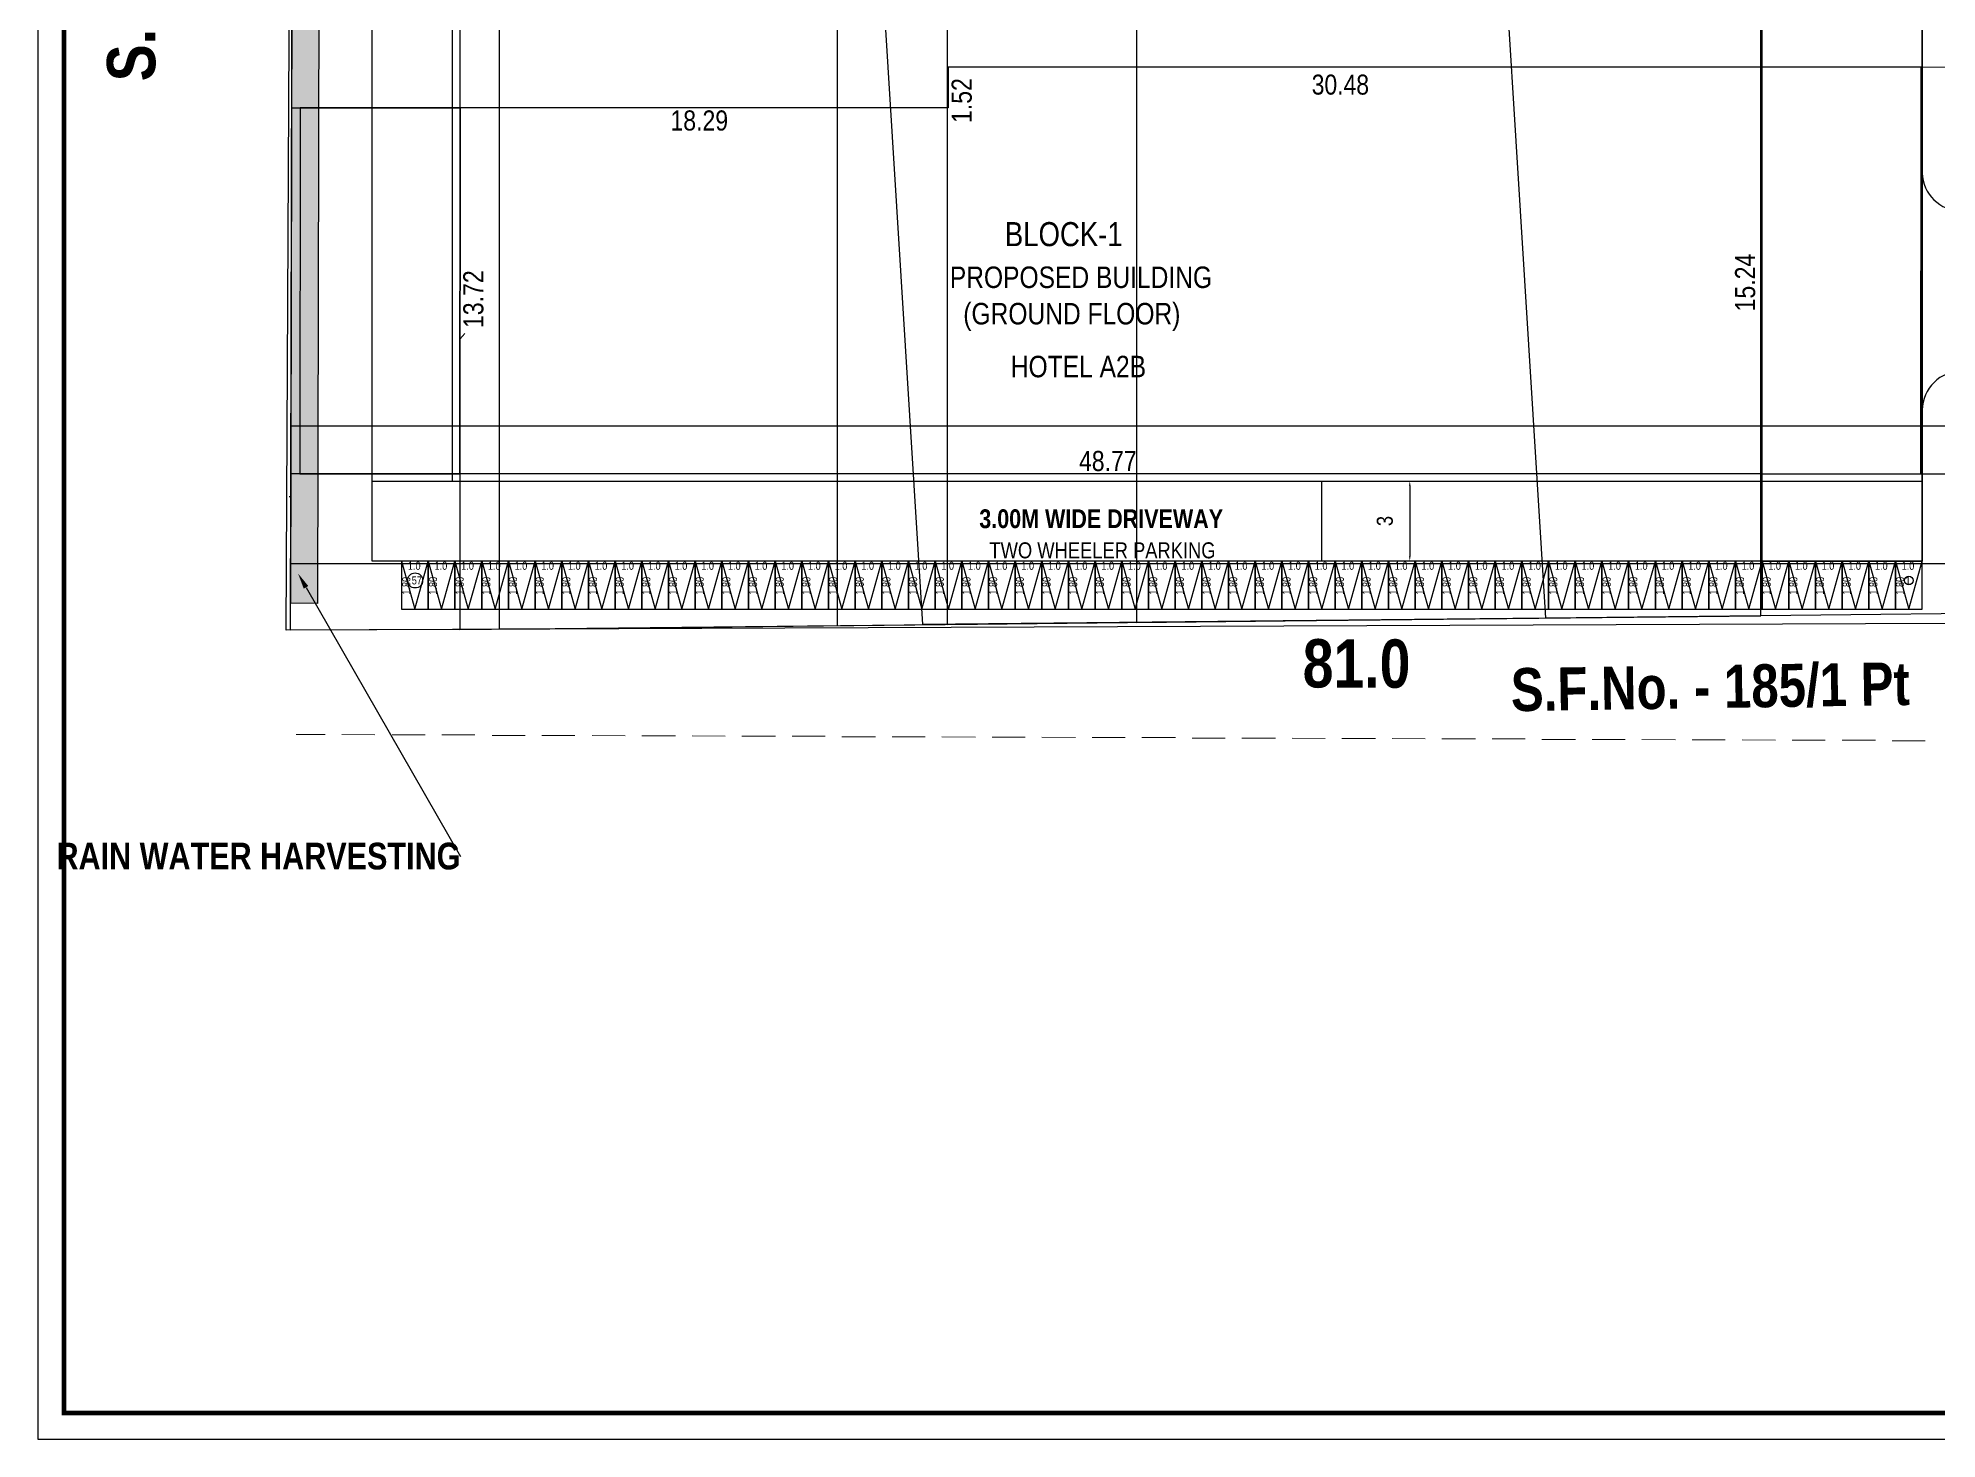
# Model space of a CAD drawing. Header units: metres. Extents: x 3750 to 6203, y 1588 to 3614.
# Drawn here: x 4000.7 to 4071.9, y 1594.1 to 1646.6 of the extents above; entities that cross this region are included whole.
import ezdxf
from ezdxf import colors
from ezdxf.entities.mleader import LeaderData, LeaderLine
from ezdxf.math import Vec2, Vec3

# ---------------------------------------------------------------- set-up
doc = ezdxf.new("R2010")
doc.units = ezdxf.units.M
for name, color, linetype in [('AS_AT_SITE', 6, 'Continuous'), ('BLK_1_COVERED_AREA', 140, 'Continuous'), ('BLK_1_FLR_0_BLT_UP_AREA', 1, 'Continuous'), ('BLK_1_FLR_0_WASH', 30, 'Continuous'), ('BLK_1_LVL_0_BLDG_FOOT_PRINT', 1, 'Continuous'), ('DISTANCE_BLK', 238, 'Continuous'), ('DRIVE_WAY', 255, 'Continuous'), ('PLOT_BOUNDARY', 70, 'Continuous'), ('RWH', 4, 'Continuous'), ('SUPER_IMPOSED', 5, 'Continuous'), ('TWO_WHEELER_DRIVE_WAY', 6, 'Continuous'), ('TWO_WHEELER_DRIVEWAY_WAY', 6, 'Continuous'), ('TWO_WHEELER_PARKING', 2, 'Continuous')]:
    doc.layers.add(name, color=color, linetype=linetype)
for name, color, linetype, plot in [('BLK_1_INTERNAL_VEHICULAR_ACCESS', 161, 'Continuous', False), ('BLK_1_LVL_0_FRONT_SETBACK', 2, 'Continuous', False), ('BLK_1_LVL_0_REAR_SETBACK', 11, 'Continuous', False), ('BLK_1_LVL_0_SIDE_SETBACK1', 171, 'Continuous', False), ('BLK_1_LVL_0_SIDE_SETBACK2', 102, 'Continuous', False), ('BLK_2_LVL_0_SIDE_SETBACK2', 102, 'Continuous', False), ('BLK_3_LVL_0_SIDE_SETBACK2', 102, 'Continuous', False), ('BLK_4_LVL_0_SIDE_SETBACK2', 102, 'Continuous', False), ('BLK_5_LVL_0_SIDE_SETBACK2', 102, 'Continuous', False), ('BLK_7_LVL_0_REAR_SETBACK', 11, 'Continuous', False)]:
    doc.layers.add(name, color=color, linetype=linetype, plot=plot)
doc.styles.get("Standard").update_dxf_attribs({"font": 'swissc.ttf'})
doc.styles.add('style2', font='swisscb.ttf')
doc.styles.add('style2a', font='swissc.ttf')
doc.dimstyles.new('ISO-25', dxfattribs={"dimtxt": 0.6, "dimasz": 0.18, "dimexe": 1.25, "dimexo": 0.625, "dimtad": 1, "dimdsep": 46, "dimtxsty": 'Standard', "dimcen": 0.18, "dimse1": 1, "dimse2": 1, "dimadec": 0, "dimazin": 0, "dimtfac": 1, "dimtmove": 0, "dimatfit": 3, "dimfxl": 0, "dimarcsym": 0})

# ---------------------------------------------------------------- blocks, each defined once
blk = doc.blocks.new('*D560')
at = {"layer": 'Defpoints', "color": 0, "ltscale": 0.01}
for p in [(4052.04, 1630.033), (4052.103, 1627.033), (4052.103, 1627.033)]:
    blk.add_point(p, dxfattribs=at)
at = {"layer": 'TWO_WHEELER_DRIVE_WAY', "color": 0, "lineweight": -2, "ltscale": 0.01}
blk.add_line((4052.103, 1629.853), (4052.103, 1627.213), dxfattribs=at)
at = {"layer": 'TWO_WHEELER_DRIVE_WAY', "color": 0, "ltscale": 0.01}
for points in [[(4052.073, 1629.853), (4052.133, 1629.853), (4052.103, 1630.033)], [(4052.073, 1627.213), (4052.133, 1627.213), (4052.103, 1627.033)]]:
    blk.add_solid(points, dxfattribs=at)
at = {"layer": 'TWO_WHEELER_DRIVE_WAY', "color": 0, "ltscale": 0.01, "insert": (4051.17, 1628.533), "char_height": 0.6, "attachment_point": 5, "rotation": 90}
blk.add_mtext('3', dxfattribs=at)

msp = doc.modelspace()

# ---------------------------------------------------------------- hatches: boundary and pattern name
at = {"layer": 'BLK_1_FLR_0_WASH', "ltscale": 0.01}
h = msp.add_hatch(dxfattribs=at)
h.set_pattern_fill('GRAVEL', color=251, scale=0.1)
h.paths.add_polyline_path([(4010.2809, 1682.6376), (4011.2805, 1682.6376), (4011.1492, 1625.4479), (4010.1492, 1625.4502)])

# ---------------------------------------------------------------- linework, layer by layer
at = {"lineweight": 25}
msp.add_lwpolyline([(4000.6749, 1594.1321), (4183.3349, 1594.1321), (4183.3349, 1709.6871), (4000.6749, 1709.6871)], close=True, dxfattribs=at)
at = {"lineweight": 25, "const_width": 0.1755}
msp.add_lwpolyline([(4001.65, 1595.1072), (4182.3598, 1595.1072), (4182.3598, 1708.712), (4001.65, 1708.712)], close=True, dxfattribs=at)
at = {"color": 255, "ltscale": 0.01}
msp.add_lwpolyline([(4105.4699, 1674.7525), (4107.2071, 1680.7525), (4065.3053, 1680.7525), (4065.3053, 1627.0326), (4071.308, 1627.0326), (4071.308, 1674.7525)], close=True, dxfattribs=at)
at = {"ltscale": 0.01}
msp.add_lwpolyline([(4071.308, 1630.0326), (4071.308, 1627.0326), (4013.2054, 1627.0326), (4013.2054, 1678.2515), (4065.3053, 1678.2515), (4065.3053, 1675.2515), (4016.2054, 1675.2515), (4016.2054, 1630.0326)], close=True, dxfattribs=at)
at = {"lineweight": 18}
msp.add_lwpolyline([(4065.2765, 1645.5417), (4034.7965, 1645.5327), (4034.7965, 1644.0197), (4016.5058, 1644.0197), (4016.49, 1630.2997), (4065.2586, 1630.3017)], close=True, dxfattribs=at)
for points in [[(4038.6295, 1645.5327), (4038.6295, 1645.5327)], [(4027.6853, 1644.0197), (4027.9039, 1644.0197)], [(4071.3082, 1635.648), (4071.3082, 1627.0627)], [(4016.5033, 1630.7727), (4016.5033, 1630.7727)], [(4011.4431, 1620.5346), (4010.3503, 1620.5346)], [(4013.3091, 1620.5178), (4012.0651, 1620.5346)], [(4015.192, 1620.5178), (4013.9479, 1620.5178)], [(4017.058, 1620.5178), (4015.814, 1620.5178)], [(4018.9409, 1620.501), (4017.6969, 1620.501)], [(4020.807, 1620.501), (4019.5629, 1620.501)], [(4022.6898, 1620.4842), (4021.4458, 1620.501)], [(4024.5727, 1620.4842), (4023.3119, 1620.4842)], [(4026.4388, 1620.4674), (4025.1947, 1620.4842)], [(4028.3216, 1620.4674), (4027.0608, 1620.4674)], [(4030.1877, 1620.4674), (4028.9436, 1620.4674)], [(4032.0705, 1620.4506), (4030.8097, 1620.4506)], [(4033.9366, 1620.4506), (4032.6926, 1620.4506)], [(4035.8195, 1620.4337), (4034.5586, 1620.4506)], [(4037.6855, 1620.4337), (4036.4415, 1620.4337)], [(4039.5684, 1620.4169), (4038.3075, 1620.4337)], [(4041.4345, 1620.4169), (4040.1904, 1620.4169)], [(4043.3173, 1620.4169), (4042.0565, 1620.4169)], [(4045.1834, 1620.4001), (4043.9393, 1620.4001)], [(4047.0662, 1620.4001), (4045.8054, 1620.4001)], [(4048.9323, 1620.3833), (4047.6883, 1620.4001)], [(4050.8152, 1620.3833), (4049.5543, 1620.3833)], [(4052.6812, 1620.3665), (4051.4372, 1620.3833)], [(4054.5641, 1620.3665), (4053.3032, 1620.3665)], [(4056.4301, 1620.3665), (4055.1861, 1620.3665)], [(4058.313, 1620.3497), (4057.0522, 1620.3497)], [(4060.1791, 1620.3497), (4058.935, 1620.3497)], [(4062.0619, 1620.3329), (4060.8011, 1620.3497)], [(4063.928, 1620.3329), (4062.684, 1620.3329)], [(4065.8109, 1620.3161), (4064.5668, 1620.3329)], [(4067.6769, 1620.3161), (4066.4329, 1620.3161)], [(4069.5598, 1620.3161), (4068.3157, 1620.3161)], [(4071.4258, 1620.2993), (4070.1818, 1620.2993)]]:
    msp.add_lwpolyline(points, dxfattribs=at)
at = {"color": 252, "lineweight": 18}
for points in [[(4016.5058, 1644.0029), (4016.5058, 1644.0197)], [(4065.2586, 1638.8082), (4065.2586, 1638.825)], [(4065.2586, 1637.3793), (4065.2586, 1637.3793)], [(4016.5058, 1635.3619), (4016.6739, 1635.5636)]]:
    msp.add_lwpolyline(points, dxfattribs=at)
at = {"color": 255}
msp.add_lwpolyline([(4087.1331, 1632.3137), (4081.4795, 1634.0865, 0.0761096), (4081.0307, 1634.1552), (4072.8039, 1634.1552, 0.4083147), (4071.308, 1632.6892), (4071.308, 1641.5816, 0.4053053), (4072.7786, 1640.1552), (4082.1847, 1640.1534), (4089.6829, 1637.8022), (4094.0569, 1635.3328), (4092.3423, 1629.4107), (4087.4218, 1632.1886, 0.0525756)], format="xyb", close=True, dxfattribs=at)
for points in [[(4010.1576, 1629.4442), (4010.0955, 1629.4435)], [(4014.3085, 1627.0326), (4014.8085, 1625.2326), (4015.3085, 1627.0326)], [(4015.3085, 1627.0326), (4015.8085, 1625.2326), (4016.3085, 1627.0326)], [(4016.3085, 1627.0326), (4016.8085, 1625.2326), (4017.3085, 1627.0326)], [(4017.3085, 1627.0326), (4017.8085, 1625.2326), (4018.3085, 1627.0326)], [(4018.3085, 1627.0326), (4018.8085, 1625.2326), (4019.3085, 1627.0326)], [(4019.3085, 1627.0326), (4019.8085, 1625.2326), (4020.3085, 1627.0326)], [(4020.3085, 1627.0326), (4020.8085, 1625.2326), (4021.3085, 1627.0326)], [(4021.3085, 1627.0326), (4021.8085, 1625.2326), (4022.3085, 1627.0326)], [(4022.3085, 1627.0326), (4022.8085, 1625.2326), (4023.3085, 1627.0326)], [(4023.3085, 1627.0326), (4023.8085, 1625.2326), (4024.3085, 1627.0326)], [(4024.3085, 1627.0326), (4024.8085, 1625.2326), (4025.3085, 1627.0326)], [(4025.3085, 1627.0326), (4025.8085, 1625.2326), (4026.3085, 1627.0326)], [(4026.3085, 1627.0326), (4026.8085, 1625.2326), (4027.3085, 1627.0326)], [(4027.3085, 1627.0326), (4027.8085, 1625.2326), (4028.3085, 1627.0326)], [(4028.3085, 1627.0326), (4028.8085, 1625.2326), (4029.3085, 1627.0326)], [(4029.3085, 1627.0326), (4029.8085, 1625.2326), (4030.3085, 1627.0326)], [(4030.3085, 1627.0326), (4030.8085, 1625.2326), (4031.3085, 1627.0326)], [(4031.3085, 1627.0326), (4031.8085, 1625.2326), (4032.3085, 1627.0326)], [(4032.3085, 1627.0326), (4032.8085, 1625.2326), (4033.3085, 1627.0326)], [(4033.3085, 1627.0326), (4033.8085, 1625.2326), (4034.3085, 1627.0326)], [(4034.3085, 1627.0326), (4034.8085, 1625.2326), (4035.3085, 1627.0326)], [(4035.3085, 1627.0326), (4035.8085, 1625.2326), (4036.3085, 1627.0326)], [(4036.3085, 1627.0326), (4036.8085, 1625.2326), (4037.3085, 1627.0326)], [(4037.3085, 1627.0326), (4037.8085, 1625.2326), (4038.3085, 1627.0326)], [(4038.3085, 1627.0326), (4038.8085, 1625.2326), (4039.3085, 1627.0326)], [(4039.3085, 1627.0326), (4039.8085, 1625.2326), (4040.3085, 1627.0326)], [(4040.3085, 1627.0326), (4040.8085, 1625.2326), (4041.3085, 1627.0326)], [(4041.3085, 1627.0326), (4041.8085, 1625.2326), (4042.3085, 1627.0326)], [(4042.3085, 1627.0326), (4042.8085, 1625.2326), (4043.3085, 1627.0326)], [(4043.3085, 1627.0326), (4043.8085, 1625.2326), (4044.3085, 1627.0326)], [(4044.3085, 1627.0326), (4044.8085, 1625.2326), (4045.3085, 1627.0326)], [(4045.3085, 1627.0326), (4045.8085, 1625.2326), (4046.3085, 1627.0326)], [(4046.3085, 1627.0326), (4046.8085, 1625.2326), (4047.3085, 1627.0326)], [(4047.3085, 1627.0326), (4047.8085, 1625.2326), (4048.3085, 1627.0326)], [(4048.3085, 1627.0326), (4048.8085, 1625.2326), (4049.3085, 1627.0326)], [(4049.3085, 1627.0326), (4049.8085, 1625.2326), (4050.3085, 1627.0326)], [(4050.3085, 1627.0326), (4050.8085, 1625.2326), (4051.3085, 1627.0326)], [(4051.3085, 1627.0326), (4051.8085, 1625.2326), (4052.3085, 1627.0326)], [(4052.3085, 1627.0326), (4052.8085, 1625.2326), (4053.3085, 1627.0326)], [(4053.3085, 1627.0326), (4053.8085, 1625.2326), (4054.3085, 1627.0326)], [(4054.3085, 1627.0326), (4054.8085, 1625.2326), (4055.3085, 1627.0326)], [(4055.3085, 1627.0326), (4055.8085, 1625.2326), (4056.3085, 1627.0326)], [(4056.3085, 1627.0326), (4056.8085, 1625.2326), (4057.3085, 1627.0326)], [(4057.3085, 1627.0326), (4057.8085, 1625.2326), (4058.3085, 1627.0326)], [(4058.3085, 1627.0326), (4058.8085, 1625.2326), (4059.3085, 1627.0326)], [(4059.3085, 1627.0326), (4059.8085, 1625.2326), (4060.3085, 1627.0326)], [(4060.3085, 1627.0326), (4060.8085, 1625.2326), (4061.3085, 1627.0326)], [(4061.3085, 1627.0326), (4061.8085, 1625.2326), (4062.3085, 1627.0326)], [(4062.3085, 1627.0326), (4062.8085, 1625.2326), (4063.3085, 1627.0326)], [(4063.3085, 1627.0326), (4063.8085, 1625.2326), (4064.3085, 1627.0326)], [(4064.3085, 1627.0326), (4064.8085, 1625.2326), (4065.3085, 1627.0326)], [(4065.3085, 1627.0326), (4065.8085, 1625.2326), (4066.3085, 1627.0326)], [(4066.3085, 1627.0326), (4066.8085, 1625.2326), (4067.3085, 1627.0326)], [(4067.3085, 1627.0326), (4067.8085, 1625.2326), (4068.3085, 1627.0326)], [(4068.3085, 1627.0326), (4068.8085, 1625.2326), (4069.3085, 1627.0326)], [(4069.3085, 1627.0326), (4069.8085, 1625.2326), (4070.3085, 1627.0326)], [(4070.3085, 1627.0326), (4070.8085, 1625.2326), (4071.3085, 1627.0326)], [(4010.1507, 1626.444), (4010.1258, 1626.4437)]]:
    msp.add_lwpolyline(points)
for centre, radius in [((4014.8149, 1626.3063), 0.2811), ((4070.8149, 1626.3063), 0.1617)]:
    msp.add_circle(centre, radius)
at = {"layer": 'AS_AT_SITE', "color": 6, "linetype": 'Continuous'}
msp.add_lwpolyline([(4010.2831, 1683.577), (4109.8306, 1689.8123), (4091.0002, 1624.7738), (4009.9761, 1624.4431), (4010.2831, 1683.577)], dxfattribs=at)
at = {"layer": 'BLK_1_COVERED_AREA', "lineweight": 18}
msp.add_lwpolyline([(4065.2765, 1645.5417), (4034.7965, 1645.5327), (4034.7965, 1644.0197), (4016.5058, 1644.0197), (4016.49, 1630.2997), (4065.2586, 1630.3017)], close=True, dxfattribs=at)
at = {"layer": 'BLK_1_FLR_0_BLT_UP_AREA', "color": 14, "lineweight": 18}
msp.add_lwpolyline([(4065.2765, 1645.5417), (4034.7965, 1645.5327), (4034.7965, 1644.0197), (4016.5058, 1644.0197), (4016.49, 1630.2997), (4065.2586, 1630.3017)], close=True, dxfattribs=at)
at = {"layer": 'BLK_1_INTERNAL_VEHICULAR_ACCESS'}
for points in [[(4065.2765, 1645.5417), (4065.2586, 1630.3017), (4071.2586, 1630.3017), (4071.2765, 1645.54)], [(4010.5058, 1644.0197), (4010.49, 1630.2997), (4016.49, 1630.2997), (4016.5058, 1644.0197)]]:
    msp.add_lwpolyline(points, close=True, dxfattribs=at)
at = {"layer": 'BLK_1_LVL_0_BLDG_FOOT_PRINT', "lineweight": 18}
msp.add_lwpolyline([(4065.2765, 1645.5417), (4034.7965, 1645.5327), (4034.7965, 1644.0197), (4016.5058, 1644.0197), (4016.49, 1630.2997), (4065.2586, 1630.3017)], close=True, dxfattribs=at)
at = {"layer": 'BLK_1_LVL_0_FRONT_SETBACK'}
msp.add_lwpolyline([(4065.2586, 1630.3017), (4092.6007, 1630.3017), (4097.01, 1645.5327), (4065.2765, 1645.5417)], close=True, dxfattribs=at)
at = {"layer": 'BLK_1_LVL_0_REAR_SETBACK'}
msp.add_lwpolyline([(4016.5058, 1644.0197), (4016.49, 1630.2997), (4010.16, 1630.2997), (4010.192, 1644.0197)], close=True, dxfattribs=at)
at = {"layer": 'BLK_1_LVL_0_SIDE_SETBACK1'}
msp.add_lwpolyline([(4065.2765, 1645.5417), (4034.7965, 1645.5397), (4034.7965, 1644.0197), (4016.5058, 1644.0197), (4016.5058, 1683.9668), (4065.2561, 1687.0203)], close=True, dxfattribs=at)
at = {"layer": 'BLK_1_LVL_0_SIDE_SETBACK2'}
msp.add_lwpolyline([(4016.49, 1630.2997), (4016.49, 1624.4697), (4065.2586, 1624.9801), (4065.2586, 1630.3017)], close=True, dxfattribs=at)
at = {"layer": 'BLK_2_LVL_0_SIDE_SETBACK2'}
msp.add_lwpolyline([(4034.7772, 1648.5327), (4065.2561, 1648.5327), (4065.2561, 1624.9801), (4057.1931, 1624.8919), (4034.7772, 1624.6467)], close=True, dxfattribs=at)
at = {"layer": 'BLK_3_LVL_0_SIDE_SETBACK2'}
msp.add_lwpolyline([(4041.8715, 1664.5262), (4065.2561, 1664.5262), (4065.2561, 1624.9801), (4041.8715, 1624.7243)], close=True, dxfattribs=at)
at = {"layer": 'BLK_4_LVL_0_SIDE_SETBACK2'}
msp.add_lwpolyline([(4017.9827, 1648.0197), (4030.6416, 1648.0197), (4030.6416, 1624.6178), (4030.6418, 1624.6014), (4023.9344, 1624.528), (4019.8316, 1624.4832), (4017.9827, 1624.4758)], close=True, dxfattribs=at)
at = {"layer": 'BLK_5_LVL_0_SIDE_SETBACK2'}
msp.add_lwpolyline([(4030.4398, 1679.4919), (4053.7067, 1680.9377), (4057.1931, 1624.8919), (4033.8503, 1624.6514)], close=True, dxfattribs=at)
at = {"layer": 'BLK_7_LVL_0_REAR_SETBACK'}
msp.add_lwpolyline([(4072.6827, 1632.106), (4072.6827, 1626.9281), (4010.1526, 1626.9281), (4010.1645, 1632.106)], close=True, dxfattribs=at)
at = {"layer": 'DISTANCE_BLK', "lineweight": 18}
msp.add_lwpolyline([(4065.2765, 1645.5417), (4034.7965, 1645.5327), (4034.7965, 1644.0197), (4016.5058, 1644.0197), (4016.49, 1630.2997), (4065.2586, 1630.3017)], close=True, dxfattribs=at)
at = {"layer": 'DRIVE_WAY'}
msp.add_line((4071.308, 1627.0326), (4068.3053, 1627.0326), dxfattribs=at)
at = {"layer": 'DRIVE_WAY', "ltscale": 0.01}
msp.add_lwpolyline([(4071.308, 1627.0326), (4065.3053, 1627.0326), (4065.3053, 1680.7525), (4071.308, 1680.7525)], close=True, dxfattribs=at)
at = {"layer": 'PLOT_BOUNDARY'}
msp.add_lwpolyline([(4010.1469, 1624.4438), (4010.2827, 1683.577), (4060.0564, 1686.6947), (4109.8302, 1689.8123), (4091.1415, 1625.2633), (4050.6439, 1624.8203), (4050.6439, 1624.8203), (4019.8579, 1624.4834)], close=True, dxfattribs=at)
at = {"layer": 'RWH'}
msp.add_lwpolyline([(4010.2809, 1682.6376), (4011.2805, 1682.6376), (4011.1492, 1625.4479), (4010.1492, 1625.4502)], close=True, dxfattribs=at)
at = {"layer": 'SUPER_IMPOSED'}
msp.add_lwpolyline([(4010.1469, 1624.4438), (4010.2831, 1683.577), (4060.0568, 1686.6947), (4109.8306, 1689.8123), (4091.1419, 1625.2633), (4050.6443, 1624.8203), (4050.6443, 1624.8203), (4019.8583, 1624.4835)], close=True, dxfattribs=at)
at = {"layer": 'TWO_WHEELER_DRIVE_WAY', "ltscale": 0.01}
msp.add_lwpolyline([(4013.2054, 1630.0326), (4071.308, 1630.0326), (4071.308, 1627.0326), (4013.2054, 1627.0326)], close=True, dxfattribs=at)
at = {"layer": 'TWO_WHEELER_DRIVEWAY_WAY', "ltscale": 0.01}
msp.add_lwpolyline([(4065.3053, 1630.0326), (4065.3053, 1627.0326), (4013.2054, 1627.0326), (4013.2054, 1678.2515), (4065.3053, 1678.2515), (4065.3053, 1675.2515), (4016.2054, 1675.2515), (4016.2054, 1630.0326)], close=True, dxfattribs=at)
msp.add_lwpolyline([(4048.8085, 1627.0326), (4048.8085, 1630.0326)], dxfattribs=at)
at = {"layer": 'TWO_WHEELER_PARKING'}
for points in [[(4014.3085, 1627.0326), (4014.3085, 1625.2326), (4015.3085, 1625.2326), (4015.3085, 1627.0326)], [(4015.3085, 1627.0326), (4015.3085, 1625.2326), (4016.3085, 1625.2326), (4016.3085, 1627.0326)], [(4016.3085, 1627.0326), (4016.3085, 1625.2326), (4017.3085, 1625.2326), (4017.3085, 1627.0326)], [(4017.3085, 1627.0326), (4017.3085, 1625.2326), (4018.3085, 1625.2326), (4018.3085, 1627.0326)], [(4018.3085, 1627.0326), (4018.3085, 1625.2326), (4019.3085, 1625.2326), (4019.3085, 1627.0326)], [(4019.3085, 1627.0326), (4019.3085, 1625.2326), (4020.3085, 1625.2326), (4020.3085, 1627.0326)], [(4020.3085, 1627.0326), (4020.3085, 1625.2326), (4021.3085, 1625.2326), (4021.3085, 1627.0326)], [(4021.3085, 1627.0326), (4021.3085, 1625.2326), (4022.3085, 1625.2326), (4022.3085, 1627.0326)], [(4022.3085, 1627.0326), (4022.3085, 1625.2326), (4023.3085, 1625.2326), (4023.3085, 1627.0326)], [(4023.3085, 1627.0326), (4023.3085, 1625.2326), (4024.3085, 1625.2326), (4024.3085, 1627.0326)], [(4024.3085, 1627.0326), (4024.3085, 1625.2326), (4025.3085, 1625.2326), (4025.3085, 1627.0326)], [(4025.3085, 1627.0326), (4025.3085, 1625.2326), (4026.3085, 1625.2326), (4026.3085, 1627.0326)], [(4026.3085, 1627.0326), (4026.3085, 1625.2326), (4027.3085, 1625.2326), (4027.3085, 1627.0326)], [(4027.3085, 1627.0326), (4027.3085, 1625.2326), (4028.3085, 1625.2326), (4028.3085, 1627.0326)], [(4028.3085, 1627.0326), (4028.3085, 1625.2326), (4029.3085, 1625.2326), (4029.3085, 1627.0326)], [(4029.3085, 1627.0326), (4029.3085, 1625.2326), (4030.3085, 1625.2326), (4030.3085, 1627.0326)], [(4030.3085, 1627.0326), (4030.3085, 1625.2326), (4031.3085, 1625.2326), (4031.3085, 1627.0326)], [(4031.3085, 1627.0326), (4031.3085, 1625.2326), (4032.3085, 1625.2326), (4032.3085, 1627.0326)], [(4032.3085, 1627.0326), (4032.3085, 1625.2326), (4033.3085, 1625.2326), (4033.3085, 1627.0326)], [(4033.3085, 1627.0326), (4033.3085, 1625.2326), (4034.3085, 1625.2326), (4034.3085, 1627.0326)], [(4034.3085, 1627.0326), (4034.3085, 1625.2326), (4035.3085, 1625.2326), (4035.3085, 1627.0326)], [(4035.3085, 1627.0326), (4035.3085, 1625.2326), (4036.3085, 1625.2326), (4036.3085, 1627.0326)], [(4036.3085, 1627.0326), (4036.3085, 1625.2326), (4037.3085, 1625.2326), (4037.3085, 1627.0326)], [(4037.3085, 1627.0326), (4037.3085, 1625.2326), (4038.3085, 1625.2326), (4038.3085, 1627.0326)], [(4038.3085, 1627.0326), (4038.3085, 1625.2326), (4039.3085, 1625.2326), (4039.3085, 1627.0326)], [(4039.3085, 1627.0326), (4039.3085, 1625.2326), (4040.3085, 1625.2326), (4040.3085, 1627.0326)], [(4040.3085, 1627.0326), (4040.3085, 1625.2326), (4041.3085, 1625.2326), (4041.3085, 1627.0326)], [(4041.3085, 1627.0326), (4041.3085, 1625.2326), (4042.3085, 1625.2326), (4042.3085, 1627.0326)], [(4042.3085, 1627.0326), (4042.3085, 1625.2326), (4043.3085, 1625.2326), (4043.3085, 1627.0326)], [(4043.3085, 1627.0326), (4043.3085, 1625.2326), (4044.3085, 1625.2326), (4044.3085, 1627.0326)], [(4044.3085, 1627.0326), (4044.3085, 1625.2326), (4045.3085, 1625.2326), (4045.3085, 1627.0326)], [(4045.3085, 1627.0326), (4045.3085, 1625.2326), (4046.3085, 1625.2326), (4046.3085, 1627.0326)], [(4046.3085, 1627.0326), (4046.3085, 1625.2326), (4047.3085, 1625.2326), (4047.3085, 1627.0326)], [(4047.3085, 1627.0326), (4047.3085, 1625.2326), (4048.3085, 1625.2326), (4048.3085, 1627.0326)], [(4048.3085, 1627.0326), (4048.3085, 1625.2326), (4049.3085, 1625.2326), (4049.3085, 1627.0326)], [(4049.3085, 1627.0326), (4049.3085, 1625.2326), (4050.3085, 1625.2326), (4050.3085, 1627.0326)], [(4050.3085, 1627.0326), (4050.3085, 1625.2326), (4051.3085, 1625.2326), (4051.3085, 1627.0326)], [(4051.3085, 1627.0326), (4051.3085, 1625.2326), (4052.3085, 1625.2326), (4052.3085, 1627.0326)], [(4052.3085, 1627.0326), (4052.3085, 1625.2326), (4053.3085, 1625.2326), (4053.3085, 1627.0326)], [(4053.3085, 1627.0326), (4053.3085, 1625.2326), (4054.3085, 1625.2326), (4054.3085, 1627.0326)], [(4054.3085, 1627.0326), (4054.3085, 1625.2326), (4055.3085, 1625.2326), (4055.3085, 1627.0326)], [(4055.3085, 1627.0326), (4055.3085, 1625.2326), (4056.3085, 1625.2326), (4056.3085, 1627.0326)], [(4056.3085, 1627.0326), (4056.3085, 1625.2326), (4057.3085, 1625.2326), (4057.3085, 1627.0326)], [(4057.3085, 1627.0326), (4057.3085, 1625.2326), (4058.3085, 1625.2326), (4058.3085, 1627.0326)], [(4058.3085, 1627.0326), (4058.3085, 1625.2326), (4059.3085, 1625.2326), (4059.3085, 1627.0326)], [(4059.3085, 1627.0326), (4059.3085, 1625.2326), (4060.3085, 1625.2326), (4060.3085, 1627.0326)], [(4060.3085, 1627.0326), (4060.3085, 1625.2326), (4061.3085, 1625.2326), (4061.3085, 1627.0326)], [(4061.3085, 1627.0326), (4061.3085, 1625.2326), (4062.3085, 1625.2326), (4062.3085, 1627.0326)], [(4062.3085, 1627.0326), (4062.3085, 1625.2326), (4063.3085, 1625.2326), (4063.3085, 1627.0326)], [(4063.3085, 1627.0326), (4063.3085, 1625.2326), (4064.3085, 1625.2326), (4064.3085, 1627.0326)], [(4064.3085, 1627.0326), (4064.3085, 1625.2326), (4065.3085, 1625.2326), (4065.3085, 1627.0326)], [(4065.3085, 1627.0326), (4065.3085, 1625.2326), (4066.3085, 1625.2326), (4066.3085, 1627.0326)], [(4066.3085, 1627.0326), (4066.3085, 1625.2326), (4067.3085, 1625.2326), (4067.3085, 1627.0326)], [(4067.3085, 1627.0326), (4067.3085, 1625.2326), (4068.3085, 1625.2326), (4068.3085, 1627.0326)], [(4068.3085, 1627.0326), (4068.3085, 1625.2326), (4069.3085, 1625.2326), (4069.3085, 1627.0326)], [(4069.3085, 1627.0326), (4069.3085, 1625.2326), (4070.3085, 1625.2326), (4070.3085, 1627.0326)], [(4070.3085, 1627.0326), (4070.3085, 1625.2326), (4071.3085, 1625.2326), (4071.3085, 1627.0326)]]:
    msp.add_lwpolyline(points, close=True, dxfattribs=at)

# ---------------------------------------------------------------- texts
at = {"style": 'style2a'}
for s, p in [('57', (4014.6859, 1626.159)), ('1', (4070.6859, 1626.159))]:
    msp.add_text(s, height=0.3, dxfattribs=at).set_placement(p)
at = {"attachment_point": 4}
for s, insert, char_height, rotation, style in [('S.F.No. - 185/1A', (4004.194, 1645.0139), 1.810346, 90, 'style2'), ('1.52', (4035.3084, 1643.4501), 0.7543, 90, 'style2a'), ('15.24', (4064.679, 1636.389), 0.7543, 90, 'style2a'), ('13.72', (4017.0001, 1635.767), 0.7543, 90, 'style2a'), ('1.80', (4014.485, 1625.7732), 0.3, 90, 'style2a'), ('1.80', (4015.485, 1625.7732), 0.3, 90, 'style2a'), ('1.80', (4016.485, 1625.7732), 0.3, 90, 'style2a'), ('1.80', (4017.485, 1625.7732), 0.3, 90, 'style2a'), ('1.80', (4018.485, 1625.7732), 0.3, 90, 'style2a'), ('1.80', (4019.485, 1625.7732), 0.3, 90, 'style2a'), ('1.80', (4020.485, 1625.7732), 0.3, 90, 'style2a'), ('1.80', (4021.485, 1625.7732), 0.3, 90, 'style2a'), ('1.80', (4022.485, 1625.7732), 0.3, 90, 'style2a'), ('1.80', (4023.485, 1625.7732), 0.3, 90, 'style2a'), ('1.80', (4024.485, 1625.7732), 0.3, 90, 'style2a'), ('1.80', (4025.485, 1625.7732), 0.3, 90, 'style2a'), ('1.80', (4026.485, 1625.7732), 0.3, 90, 'style2a'), ('1.80', (4027.485, 1625.7732), 0.3, 90, 'style2a'), ('1.80', (4028.485, 1625.7732), 0.3, 90, 'style2a'), ('1.80', (4029.485, 1625.7732), 0.3, 90, 'style2a'), ('1.80', (4030.485, 1625.7732), 0.3, 90, 'style2a'), ('1.80', (4031.485, 1625.7732), 0.3, 90, 'style2a'), ('1.80', (4032.485, 1625.7732), 0.3, 90, 'style2a'), ('1.80', (4033.485, 1625.7732), 0.3, 90, 'style2a'), ('1.80', (4034.485, 1625.7732), 0.3, 90, 'style2a'), ('1.80', (4035.485, 1625.7732), 0.3, 90, 'style2a'), ('1.80', (4036.485, 1625.7732), 0.3, 90, 'style2a'), ('1.80', (4037.485, 1625.7732), 0.3, 90, 'style2a'), ('1.80', (4038.485, 1625.7732), 0.3, 90, 'style2a'), ('1.80', (4039.485, 1625.7732), 0.3, 90, 'style2a'), ('1.80', (4040.485, 1625.7732), 0.3, 90, 'style2a'), ('1.80', (4041.485, 1625.7732), 0.3, 90, 'style2a'), ('1.80', (4042.485, 1625.7732), 0.3, 90, 'style2a'), ('1.80', (4043.485, 1625.7732), 0.3, 90, 'style2a'), ('1.80', (4044.485, 1625.7732), 0.3, 90, 'style2a'), ('1.80', (4045.485, 1625.7732), 0.3, 90, 'style2a'), ('1.80', (4046.485, 1625.7732), 0.3, 90, 'style2a'), ('1.80', (4047.485, 1625.7732), 0.3, 90, 'style2a'), ('1.80', (4048.485, 1625.7732), 0.3, 90, 'style2a'), ('1.80', (4049.485, 1625.7732), 0.3, 90, 'style2a'), ('1.80', (4050.485, 1625.7732), 0.3, 90, 'style2a'), ('1.80', (4051.485, 1625.7732), 0.3, 90, 'style2a'), ('1.80', (4052.485, 1625.7732), 0.3, 90, 'style2a'), ('1.80', (4053.485, 1625.7732), 0.3, 90, 'style2a'), ('1.80', (4054.485, 1625.7732), 0.3, 90, 'style2a'), ('1.80', (4055.485, 1625.7732), 0.3, 90, 'style2a'), ('1.80', (4056.485, 1625.7732), 0.3, 90, 'style2a'), ('1.80', (4057.485, 1625.7732), 0.3, 90, 'style2a'), ('1.80', (4058.485, 1625.7732), 0.3, 90, 'style2a'), ('1.80', (4059.485, 1625.7732), 0.3, 90, 'style2a'), ('1.80', (4060.485, 1625.7732), 0.3, 90, 'style2a'), ('1.80', (4061.485, 1625.7732), 0.3, 90, 'style2a'), ('1.80', (4062.485, 1625.7732), 0.3, 90, 'style2a'), ('1.80', (4063.485, 1625.7732), 0.3, 90, 'style2a'), ('1.80', (4064.485, 1625.7732), 0.3, 90, 'style2a'), ('1.80', (4065.485, 1625.7732), 0.3, 90, 'style2a'), ('1.80', (4066.485, 1625.7732), 0.3, 90, 'style2a'), ('1.80', (4067.485, 1625.7732), 0.3, 90, 'style2a'), ('1.80', (4068.485, 1625.7732), 0.3, 90, 'style2a'), ('1.80', (4069.485, 1625.7732), 0.3, 90, 'style2a'), ('1.80', (4070.485, 1625.7732), 0.3, 90, 'style2a'), ('81.0', (4048.0906, 1623.1894), 1.81034, 359.80229, 'style2'), ('S.F.No. - 185/1 Pt', (4055.8933, 1622.1865), 1.609196, 0.900722, 'style2')]:
    msp.add_mtext(s, dxfattribs=dict(at, insert=insert, char_height=char_height, rotation=rotation, style=style))
for s, insert, char_height, style in [('30.48', (4048.4264, 1644.8838), 0.74992, 'style2a'), ('18.29', (4024.3853, 1643.5388), 0.7543, 'style2a'), ('BLOCK-1', (4036.9225, 1639.2782), 0.90114, 'style2a'), ('PROPOSED BUILDING', (4034.8592, 1637.6628), 0.804595, 'style2a'), ('(GROUND FLOOR)', (4035.3635, 1636.1833), 0.804595, 'style2a'), ('HOTEL A2B', (4037.1456, 1634.3172), 0.80459, 'style2a'), ('48.77', (4039.701, 1630.7785), 0.7543, 'style2a'), ('3.00M WIDE DRIVEWAY', (4035.964, 1628.614), 0.704018, 'style2'), ('TWO WHEELER PARKING', (4036.3436, 1627.4308), 0.6, 'style2a'), ('1.0', (4014.5405, 1626.8552), 0.3, 'style2a'), ('1.0', (4015.5405, 1626.8552), 0.3, 'style2a'), ('1.0', (4016.5405, 1626.8552), 0.3, 'style2a'), ('1.0', (4017.5405, 1626.8552), 0.3, 'style2a'), ('1.0', (4018.5405, 1626.8552), 0.3, 'style2a'), ('1.0', (4019.5405, 1626.8552), 0.3, 'style2a'), ('1.0', (4020.5405, 1626.8552), 0.3, 'style2a'), ('1.0', (4021.5405, 1626.8552), 0.3, 'style2a'), ('1.0', (4022.5405, 1626.8552), 0.3, 'style2a'), ('1.0', (4023.5405, 1626.8552), 0.3, 'style2a'), ('1.0', (4024.5405, 1626.8552), 0.3, 'style2a'), ('1.0', (4025.5405, 1626.8552), 0.3, 'style2a'), ('1.0', (4026.5405, 1626.8552), 0.3, 'style2a'), ('1.0', (4027.5405, 1626.8552), 0.3, 'style2a'), ('1.0', (4028.5405, 1626.8552), 0.3, 'style2a'), ('1.0', (4029.5405, 1626.8552), 0.3, 'style2a'), ('1.0', (4030.5405, 1626.8552), 0.3, 'style2a'), ('1.0', (4031.5405, 1626.8552), 0.3, 'style2a'), ('1.0', (4032.5405, 1626.8552), 0.3, 'style2a'), ('1.0', (4033.5405, 1626.8552), 0.3, 'style2a'), ('1.0', (4034.5405, 1626.8552), 0.3, 'style2a'), ('1.0', (4035.5405, 1626.8552), 0.3, 'style2a'), ('1.0', (4036.5405, 1626.8552), 0.3, 'style2a'), ('1.0', (4037.5405, 1626.8552), 0.3, 'style2a'), ('1.0', (4038.5405, 1626.8552), 0.3, 'style2a'), ('1.0', (4039.5405, 1626.8552), 0.3, 'style2a'), ('1.0', (4040.5405, 1626.8552), 0.3, 'style2a'), ('1.0', (4041.5405, 1626.8552), 0.3, 'style2a'), ('1.0', (4042.5405, 1626.8552), 0.3, 'style2a'), ('1.0', (4043.5405, 1626.8552), 0.3, 'style2a'), ('1.0', (4044.5405, 1626.8552), 0.3, 'style2a'), ('1.0', (4045.5405, 1626.8552), 0.3, 'style2a'), ('1.0', (4046.5405, 1626.8552), 0.3, 'style2a'), ('1.0', (4047.5405, 1626.8552), 0.3, 'style2a'), ('1.0', (4048.5405, 1626.8552), 0.3, 'style2a'), ('1.0', (4049.5405, 1626.8552), 0.3, 'style2a'), ('1.0', (4050.5405, 1626.8552), 0.3, 'style2a'), ('1.0', (4051.5405, 1626.8552), 0.3, 'style2a'), ('1.0', (4052.5405, 1626.8552), 0.3, 'style2a'), ('1.0', (4053.5405, 1626.8552), 0.3, 'style2a'), ('1.0', (4054.5405, 1626.8552), 0.3, 'style2a'), ('1.0', (4055.5405, 1626.8552), 0.3, 'style2a'), ('1.0', (4056.5405, 1626.8552), 0.3, 'style2a'), ('1.0', (4057.5405, 1626.8552), 0.3, 'style2a'), ('1.0', (4058.5405, 1626.8552), 0.3, 'style2a'), ('1.0', (4059.5405, 1626.8552), 0.3, 'style2a'), ('1.0', (4060.5405, 1626.8552), 0.3, 'style2a'), ('1.0', (4061.5405, 1626.8552), 0.3, 'style2a'), ('1.0', (4062.5405, 1626.8552), 0.3, 'style2a'), ('1.0', (4063.5405, 1626.8552), 0.3, 'style2a'), ('1.0', (4064.5405, 1626.8552), 0.3, 'style2a'), ('1.0', (4065.5405, 1626.8552), 0.3, 'style2a'), ('1.0', (4066.5405, 1626.8552), 0.3, 'style2a'), ('1.0', (4067.5405, 1626.8552), 0.3, 'style2a'), ('1.0', (4068.5405, 1626.8552), 0.3, 'style2a'), ('1.0', (4069.5405, 1626.8552), 0.3, 'style2a'), ('1.0', (4070.5405, 1626.8552), 0.3, 'style2a')]:
    msp.add_mtext(s, dxfattribs=dict(at, insert=insert, char_height=char_height, style=style))

# ---------------------------------------------------------------- dimensions: what is measured, and where the dimension line sits
at = {"layer": 'TWO_WHEELER_DRIVE_WAY', "ltscale": 0.01}
dim = msp.add_linear_dim(base=(4052.1028, 1627.0326), p1=(4052.0403, 1630.0326), p2=(4052.1028, 1627.0326), angle=90, dimstyle='ISO-25', dxfattribs=at)
dim.commit()
dim.dimension.update_dxf_attribs({"geometry": '*D560', "text_midpoint": (4051.1702, 1628.5326)})

# ---------------------------------------------------------------- leaders
at = {"ltscale": 0.01}
ml = msp.add_multileader_mtext('Standard', dxfattribs=at)
ml.set_content('RAIN WATER HARVESTING', color=256, style='style2')
ml.set_leader_properties()
ml.build(insert=Vec2(0, 0))
ml.multileader.update_dxf_attribs({"dogleg_length": 0, "arrow_head_size": 0.6})
ctx = ml.context
ctx.base_point, ctx.char_height, ctx.arrow_head_size, ctx.landing_gap_size, ctx.plane_origin = Vec3(4002.5045, 1615.9652), 1, 0.6, 0, Vec3(4010.4246, 1626.5684)
ctx.text_align_type = 2
notes = []
notes.append((ctx, [(0, (1, 1, 0), (4016.511, 1615.9652), (-1, 0), 0, [(0, [(4010.4246, 1626.5684)], 0, [])])]))
ctx.mtext.insert, ctx.mtext.alignment, ctx.mtext.flow_direction = Vec3(4016.511, 1616.4772), 3, 5
for ctx, leaders in notes:
    for number, flags, end, landing, length, lines in leaders:
        leader = LeaderData()
        leader.index, (leader.has_last_leader_line, leader.has_dogleg_vector, leader.attachment_direction) = number, flags
        leader.last_leader_point, leader.dogleg_vector, leader.dogleg_length = Vec3(end), Vec3(landing), length
        for number, points, colour, breaks in lines:
            line = LeaderLine()
            line.index, line.vertices, line.color, line.breaks = number, Vec3.list(points), colors.encode_raw_color(colour), breaks
            leader.lines.append(line)
        ctx.leaders.append(leader)

doc.saveas('drawing.dxf')
